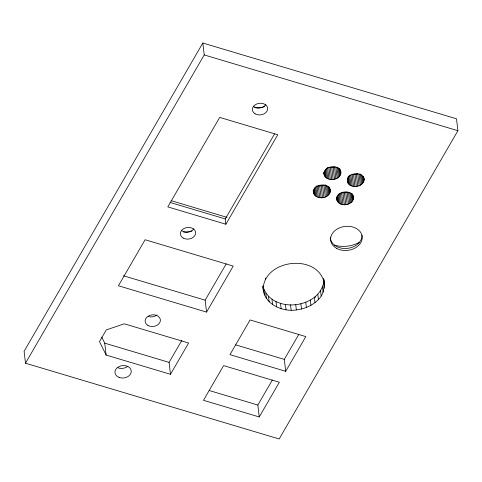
<?xml version="1.0" encoding="UTF-8"?>
<svg xmlns="http://www.w3.org/2000/svg" width="482" height="482" viewBox="0 0 482 482"><rect width="100%" height="100%" fill="white"/><g stroke="black" fill="none" stroke-linecap="round" stroke-linejoin="round"><path stroke-width="0.72" d="M263.094 285.868C262.009 303.021 281.446 312.306 296.352 309.938C304.57 308.932 312.637 305.534 318.421 299.503C324.145 294.261 324.428 286.778 323.802 279.68M324.223 288.29L324.464 284.314L323.916 279.68M313.246 190.39C312.553 201.169 332.176 199.59 330.11 189.257M323.832 172.128C323.139 182.907 342.762 181.328 340.696 170.996M353.517 197.686C352.167 188.86 336.135 190.703 336.737 199.566C338.906 208.26 355.246 205.38 353.342 196.198M364.103 179.425C362.753 170.598 346.721 172.442 347.323 181.304C349.492 189.998 365.832 187.118 363.928 177.936M263.244 287.194C266.751 258.111 319.765 253.767 324.464 284.314M263.009 286.489C271.053 313.475 317.493 309.558 323.603 282.994M202.826 43.019L24.1 351.294L25.498 363.205L279.174 438.982L457.9 130.706L456.502 118.795L202.826 43.019L204.229 54.93L25.498 363.205M225.889 224.238L277.771 134.749L219.696 117.403L167.814 206.886L225.889 224.238L225.269 218.942L274.517 133.99M170.489 374.297L188.619 343.027L124.272 323.808L106.281 329.917L99.509 341.605L106.142 355.071L170.489 374.297L169.092 362.38L181.931 340.232M206.555 312.089L233.234 266.07L145.1 239.741L118.421 285.766L206.555 312.089L205.157 300.178L226.197 263.877M259.238 416.96L279.355 382.262L223.606 365.609L203.488 400.307L259.238 416.96L257.84 405.043L272.366 379.985M285.706 371.303L305.823 336.605L250.074 319.952L229.956 354.65L285.706 371.303L284.308 359.385L298.84 334.327M330.309 179.479L328.905 167.567L331.743 167.615L334.502 166.941L335.9 178.852M353.535 186.42L352.137 174.502L354.975 174.556L357.734 173.875L359.132 185.793M319.717 197.74L318.319 185.829L321.157 185.877L323.916 185.202L325.314 197.114M342.949 204.681L341.551 192.764L344.383 192.818L347.142 192.143L348.54 204.055M315.752 297.057L314.354 297.352L314.981 302.642M204.229 54.93L457.9 130.706M171.116 200.663L227.016 217.364M170.062 202.452L225.269 218.942M123.47 275.776L205.157 300.178M235.704 344.871L284.308 359.385M101.756 337.099L104.745 343.16L169.092 362.38M209.236 390.528L257.84 405.043M340.87 172.484C339.521 163.657 323.494 165.501 324.097 174.363M330.284 190.745C328.935 181.925 312.902 183.763 313.505 192.625M363.603 176.792L364.037 180.515M363.121 176.382L363.735 181.6M362.41 175.936L363.193 182.636M361.392 174.665L362.44 183.6M360.271 174.038L361.494 184.461M359.066 174.032L360.379 185.202M356.385 174.303L357.783 186.221M354.975 174.556L356.373 186.468M353.547 174.623L354.945 186.534M350.878 174.948L352.191 186.118M353.011 195.053L353.451 198.777M352.444 193.903L353.143 199.861M349.721 175.219L350.944 185.642M351.733 193.451L352.607 200.898M350.806 192.927L351.854 201.862M348.787 176.075L349.836 185.01M348.022 176.792L348.896 184.238M349.685 192.3L350.908 202.729M347.54 178.129L348.149 183.341M347.275 179.376L347.624 182.353M348.48 192.294L349.793 203.464M345.793 192.565L347.197 204.482M344.383 192.818L345.787 204.736M340.37 169.851L340.81 173.574M342.955 192.884L344.359 204.802M339.804 168.7L340.503 174.659M339.093 168.248L339.967 175.695M338.165 167.724L339.214 176.659M340.292 193.21L341.605 204.38M337.038 167.097L338.268 177.527M339.135 193.481L340.358 203.91M335.84 167.091L337.153 178.262M338.201 194.336L339.25 203.271M337.521 195.794L338.31 202.5M336.948 196.391L337.563 201.603M333.152 167.362L334.55 179.28M336.683 197.638L337.032 200.614M331.743 167.615L333.14 179.533M330.315 167.682L331.712 179.599M327.561 167.266L328.959 179.177M329.784 188.119L330.218 191.842M329.212 186.962L329.917 192.921M326.489 168.278L327.718 178.708M328.501 186.51L329.375 193.957M325.555 169.134L326.609 178.075M327.573 185.986L328.622 194.921M324.88 170.598L325.663 177.298M326.453 185.359L327.676 195.788M324.308 171.188L324.922 176.4M324.043 172.435L324.392 175.418M325.163 184.612L326.561 196.523M322.566 185.63L323.964 197.542M321.157 185.877L322.554 197.795M319.729 185.944L321.126 197.861M316.975 185.528L318.373 197.439M315.903 186.54L317.126 196.969M314.969 187.402L316.017 196.337M314.204 188.113L315.077 195.559M313.722 189.45L314.33 194.668M313.457 190.697L313.806 193.68M323.585 278.421L323.82 280.41M322.494 286.929L323.115 292.225M320.542 290.7L321.163 295.996M317.801 294.207L318.421 299.503M310.306 300.033L310.926 305.329M305.763 302.184L306.383 307.474M300.852 303.732L301.479 309.028M295.731 304.642L296.352 309.938M290.538 304.889L291.158 310.185M285.416 304.461L286.037 309.751M280.524 303.365L281.145 308.661M275.993 301.642L276.614 306.938M271.962 299.34L272.583 304.636M268.54 296.52L269.161 301.816M265.305 278.036L265.462 279.355M265.829 293.273L266.456 298.569M263.907 289.682L264.528 294.972M262.907 286.513L263.371 290.483M104.745 343.16L106.142 355.071M361.994 235.089A15.876 12.05 -6.7 0 1 346.462 248.471A15.876 12.05 -6.7 0 1 330.357 237.078M359.711 242.163A26.112 19.828 -6.7 0 1 334.369 245.145M264.455 106.636A14.08 10.694 -6.7 0 1 254.412 107.613M192.065 230.98A14.08 10.694 -6.7 0 1 183.413 231.963M265.865 104.69A7.682 5.832 -6.7 0 1 253.375 106.227M193.866 228.878A7.682 5.832 -6.7 0 1 181.377 230.414M157.084 314.891A7.682 5.832 -6.7 0 1 148.444 316.541M127.796 366.29A8.194 6.218 -6.7 0 1 117.945 367.82M336.346 248.212A15.876 12.05 -6.7 0 0 362.024 239.608A15.876 12.05 -6.7 0 0 340.876 227.335A15.876 12.05 -6.7 0 0 336.346 248.212M255.147 113.842A7.682 5.832 -6.7 0 0 267.57 109.685A7.682 5.832 -6.7 0 0 257.334 103.744A7.682 5.832 -6.7 0 0 255.147 113.842M183.148 238.03A7.682 5.832 -6.7 0 0 195.572 233.872A7.682 5.832 -6.7 0 0 185.335 227.932A7.682 5.832 -6.7 0 0 183.148 238.03M147.878 325.41A7.682 5.832 -6.7 0 0 160.301 321.253A7.682 5.832 -6.7 0 0 150.065 315.312A7.682 5.832 -6.7 0 0 147.878 325.41M119.072 377.418A8.194 6.218 -6.7 0 0 131.273 371.345A8.194 6.218 -6.7 0 0 118.964 366.621A8.194 6.218 -6.7 0 0 119.072 377.418"/></g></svg>
